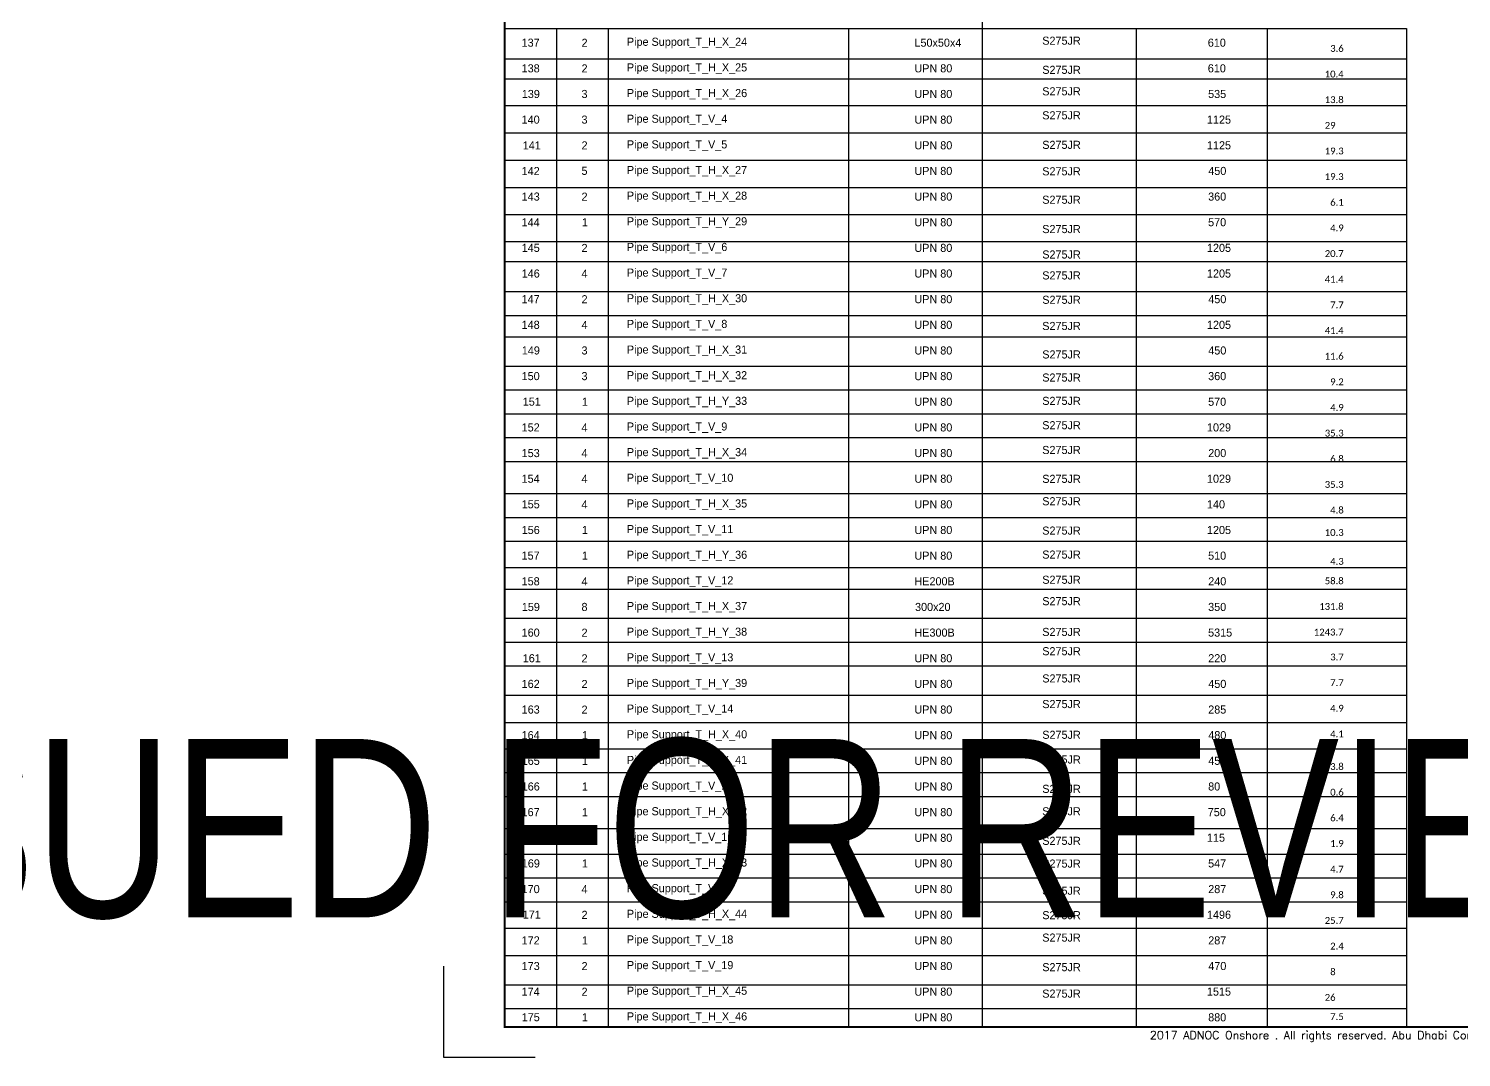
# Model space of a CAD drawing. Header units: millimetres. Extents: x 0 to 16187, y -20471 to 6290.
# Drawn here: x 5424 to 6130, y 0 to 508 of the extents above; entities that cross this region are included whole.
import ezdxf
from ezdxf.enums import TextEntityAlignment as Align

# ---------------------------------------------------------------- set-up
doc = ezdxf.new("R2018")
doc.units = ezdxf.units.MM
doc.layers.add('BORDER1', color=3, linetype='Continuous')
doc.layers.add('BORDER2', color=7, linetype='Continuous')
doc.styles.add('MtXpl_Calibri', font='', dxfattribs={"height": 0.2})
doc.styles.add('MtXpl_Century_Gothic1', font='', dxfattribs={"height": 0.2})
doc.styles.add('ROMANC', font='ROMANC', dxfattribs={"height": 5})
doc.styles.add('ROMANS', font='ROMANS.shx', dxfattribs={"width": 0.8})
doc.styles.add('ROMANT', font='ROMANT', dxfattribs={"height": 4})
doc.styles.get('MtXpl_Calibri').set_extended_font_data('Calibri')
doc.styles.get('MtXpl_Century_Gothic1').set_extended_font_data('Century Gothic')

# ---------------------------------------------------------------- blocks, each defined once
blk = doc.blocks.new('*U609')
at = {"layer": 'BORDER1', "color": 154, "true_color": 0x1859a9, "const_width": 1}
blk.add_lwpolyline([(1.81, 811), (1144, 811), (1144, 0), (0, 0), (0, 811)], close=True, dxfattribs=at)
at = {"layer": 'BORDER2'}
blk.add_lwpolyline([(15, -15), (-30, -15), (-30, 30)], dxfattribs=at)
at = {"layer": 'BORDER2', "color": 154, "true_color": 0x1859a9, "style": 'ROMANS'}
blk.add_text('2017 ADNOC Onshore . All rights reserved. Abu Dhabi Company for Onshore Petroleum Operations Ltd. Restricted Circulation', height=4, dxfattribs=at).set_placement((489.5, -2), align=Align.TOP_CENTER)
at = {"layer": 'BORDER2', "flags": 8}
for tag, height, style, p in [('REV-A', 3.24, 'ROMANS', (986.93, 140.25)), ('RE-A', 8.06, 'ROMANT', (1084.63, 7.17))]:
    blk.add_attdef(tag, text='', height=height, dxfattribs=dict(at, style=style)).set_placement(p, align=Align.CENTER)
at = {"layer": 'BORDER2', "style": 'ROMANS', "width": 3.830216}
blk.add_attdef('DATE-A', text='', height=3.24, dxfattribs=at).set_placement((995.51, 140.25), (1008.51, 140.25), align=Align.FIT)
at = {"layer": 'BORDER2'}
for tag, height, style, p in [('DRN-A', 3.24, 'ROMANS', (1018.38, 140.25)), ('CHD-A', 3.24, 'ROMANS', (1032.35, 140.25)), ('APD-A', 3.24, 'ROMANS', (1046.64, 140.25)), ('CONS_CONT_VEND', 4.2, 'ROMANC', (1061.39, 72.83))]:
    blk.add_attdef(tag, text='', height=height, dxfattribs=dict(at, style=style)).set_placement(p, align=Align.CENTER)
at = {"layer": 'BORDER2', "style": 'ROMANS', "width": 0.8}
for tag, p, height in [('1:X', (997.23, 122.55), 3.5), ('LOC', (1042.74, 122.55), 3.5), ('PROJ_NO', (1118.64, 122.55), 3.5), ('CONS_DRG_NO', (1011, 63), 3)]:
    blk.add_attdef(tag, p, '', height=height, dxfattribs=at)
at = {"layer": 'BORDER2', "lineweight": 30, "width": 0.8, "flags": 104}
blk.add_attdef('COMMENTS-A', text='', height=2.2, dxfattribs=at).set_placement((1055.21, 142.07), align=Align.MIDDLE_LEFT)
at = {"layer": 'BORDER2', "style": 'ROMANS', "width": 0.8}
for tag, p in [('PROJECT_TITLE_1', (1061.07, 55.35)), ('PROJECT_TITLE_2', (1061.07, 49.3))]:
    blk.add_attdef(tag, text='', height=3.5, dxfattribs=at).set_placement(p, align=Align.MIDDLE)
at = {"layer": 'BORDER2', "style": 'ROMANT', "width": 0.8}
for tag, p in [('DRG_TITLE_1', (1061.07, 36.31)), ('DRG_TITLE_2', (1061.07, 28.31)), ('DRG_TITLE_3', (1061.07, 20.31))]:
    blk.add_attdef(tag, text='', height=5, dxfattribs=at).set_placement(p, align=Align.CENTER)
at = {"layer": 'BORDER2', "style": 'ROMANT'}
for tag, p in [('AR', (995, 7.17)), ('PA', (1011.74, 7.17)), ('DC', (1028.45, 7.17)), ('TS', (1120.84, 7.17))]:
    blk.add_attdef(tag, p, '', height=8.06, dxfattribs=at)
for tag, p in [('SRNO', (1074.7, 7.17)), ('SH', (1115.8, 7.18))]:
    blk.add_attdef(tag, text='', height=8.06, dxfattribs=at).set_placement(p, align=Align.RIGHT)
at = {"layer": 'BORDER2', "style": 'ROMANS', "flags": 2}
blk.add_attdef('TB_VERSION', text='', height=2, dxfattribs=at).set_placement((1, -1), align=Align.TOP_LEFT)

msp = doc.modelspace()

# ---------------------------------------------------------------- linework, layer by layer
for p, q in [((5893.81671, 826), (5893.81671, 15)), ((5658.3985, 507.63067), (5658.3985, 15)), ((5658.3985, 507.63067), (6103.11769, 507.63067)), ((5658.3985, 507.63067), (6103.11769, 507.63067)), ((5658.3985, 507.63067), (6103.11769, 507.63067)), ((5683.86454, 507.63067), (5683.86454, 15)), ((5709.33058, 507.63067), (5709.33058, 15)), ((5827.84327, 507.63067), (5827.84327, 15)), ((5969.72503, 507.63067), (5969.72503, 15)), ((6034.33997, 507.63067), (6034.33997, 15)), ((6103.11769, 507.63067), (6103.11769, 15)), ((5658.3985, 492.73544), (6103.11769, 492.73544)), ((5658.3985, 482.88537), (6103.11769, 482.88537)), ((5658.3985, 469.67185), (6103.11769, 469.67185)), ((5658.3985, 456.2181), (6103.11769, 456.2181)), ((5658.3985, 442.76434), (6103.11769, 442.76434)), ((5658.3985, 429.31058), (6103.11769, 429.31058)), ((5658.3985, 415.85682), (6103.11769, 415.85682)), ((5658.3985, 402.64331), (6103.11769, 402.64331)), ((5658.3985, 392.79324), (6103.11769, 392.79324)), ((5658.3985, 377.89801), (6103.11769, 377.89801)), ((5658.3985, 366.12597), (6103.11769, 366.12597)), ((5658.3985, 355.55516), (6103.11769, 355.55516)), ((5658.3985, 341.14042), (6103.11769, 341.14042)), ((5658.3985, 329.36838), (6103.11769, 329.36838)), ((5658.3985, 317.59635), (6103.11769, 317.59635)), ((5658.3985, 305.82431), (6103.11769, 305.82431)), ((5658.3985, 294.05227), (6103.11769, 294.05227)), ((5658.3985, 278.19606), (6103.11769, 278.19606)), ((5658.3985, 266.42402), (6103.11769, 266.42402)), ((5658.3985, 254.65198), (6103.11769, 254.65198)), ((5658.3985, 241.67872), (6103.11769, 241.67872)), ((5658.3985, 231.10791), (6103.11769, 231.10791)), ((5658.3985, 216.69317), (6103.11769, 216.69317)), ((5658.3985, 204.92113), (6103.11769, 204.92113)), ((5658.3985, 193.14909), (6103.11769, 193.14909)), ((5658.3985, 178.73435), (6103.11769, 178.73435)), ((5658.3985, 165.23508), (6103.11769, 165.23508)), ((5658.3985, 152.26181), (6103.11769, 152.26181)), ((5658.3985, 140.48978), (6103.11769, 140.48978)), ((5658.3985, 128.71774), (6103.11769, 128.71774)), ((5658.3985, 112.86152), (6103.11769, 112.86152)), ((5658.3985, 100.29983), (6103.11769, 100.29983)), ((5658.3985, 88.52779), (6103.11769, 88.52779)), ((5658.3985, 76.75576), (6103.11769, 76.75576)), ((5658.3985, 63.78249), (6103.11769, 63.78249)), ((5658.3985, 50.28322), (6103.11769, 50.28322)), ((5658.3985, 35.86848), (6103.11769, 35.86848)), ((5658.3985, 24.09644), (6103.11769, 24.09644)), ((5658.3985, 15), (6103.11769, 15))]:
    msp.add_line(p, q)
at = {"color": 0, "linetype": 'ByBlock', "lineweight": -2}
msp.add_line((5658.3985, 507.63067), (6103.11769, 507.63067), dxfattribs=at)

# ---------------------------------------------------------------- block references
at = {"layer": 'BORDER1'}
ref = msp.add_blockref('*U609', (4219.62903, 15), dxfattribs=at)
lines = msp.add_mtext('\\W0.80000;ISSUED FOR REVIEW\\P', dxfattribs={"layer": 'BORDER2', "insert": (5274.839, 157.07443), "char_height": 88, "attachment_point": 1})
ref.add_attrib('COMMENTS-A', '', (5274.839, 157.07443), dxfattribs={"flags": 104}).embed_mtext(lines)
msp.add_blockref('*U609', (5658.3985, 15), dxfattribs=at)

# ---------------------------------------------------------------- texts
at = {"color": 0}
for s, height, style, p in [('137', 3.9884, 'MtXpl_Century_Gothic1', (5666.70593, 498.70773)), ('2', 3.9884, 'MtXpl_Century_Gothic1', (5696.26017, 498.65757)), ('Pipe Support_T_H_X_24', 3.9884, 'MtXpl_Century_Gothic1', (5718.63426, 499.15917)), ('L50x50x4', 3.9884, 'MtXpl_Century_Gothic1', (5860.44335, 498.70773)), ('S275JR', 3.9884, 'MtXpl_Century_Gothic1', (5923.48327, 499.69469)), ('610', 3.9884, 'MtXpl_Century_Gothic1', (6005.11757, 498.70773)), ('3.6', 3.3748, 'MtXpl_Calibri', (6065.48864, 496.19311)), ('138', 3.9884, 'MtXpl_Century_Gothic1', (5666.72626, 486.05144)), ('2', 3.9884, 'MtXpl_Century_Gothic1', (5696.26017, 486.00128)), ('Pipe Support_T_H_X_25', 3.9884, 'MtXpl_Century_Gothic1', (5718.63426, 486.50288)), ('UPN 80', 3.9884, 'MtXpl_Century_Gothic1', (5860.42979, 486.05144)), ('S275JR', 3.9884, 'MtXpl_Century_Gothic1', (5923.48327, 485.31215)), ('610', 3.9884, 'MtXpl_Century_Gothic1', (6005.11757, 486.05144)), ('10.4', 3.3748, 'MtXpl_Calibri', (6062.79399, 483.53682)), ('139', 3.9884, 'MtXpl_Century_Gothic1', (5666.80625, 473.39516)), ('3', 3.9884, 'MtXpl_Century_Gothic1', (5696.25068, 473.39516)), ('Pipe Support_T_H_X_26', 3.9884, 'MtXpl_Century_Gothic1', (5718.63426, 473.8466)), ('UPN 80', 3.9884, 'MtXpl_Century_Gothic1', (5860.42979, 473.39516)), ('S275JR', 3.9884, 'MtXpl_Century_Gothic1', (5923.48327, 474.71434)), ('535', 3.9884, 'MtXpl_Century_Gothic1', (6005.26669, 473.39516)), ('13.8', 3.3748, 'MtXpl_Calibri', (6062.79399, 470.88054)), ('S275JR', 3.9884, 'MtXpl_Century_Gothic1', (5923.48327, 462.87183)), ('140', 3.9884, 'MtXpl_Century_Gothic1', (5666.72084, 460.73887)), ('3', 3.9884, 'MtXpl_Century_Gothic1', (5696.25068, 460.73887)), ('Pipe Support_T_V_4', 3.9884, 'MtXpl_Century_Gothic1', (5718.63426, 461.19031)), ('UPN 80', 3.9884, 'MtXpl_Century_Gothic1', (5860.42979, 460.73887)), ('1125', 3.9884, 'MtXpl_Century_Gothic1', (6004.70273, 460.73887)), ('29', 3.3748, 'MtXpl_Calibri', (6062.79399, 458.22425)), ('Pipe Support_T_V_5', 3.9884, 'MtXpl_Century_Gothic1', (5718.63426, 448.53402)), ('S275JR', 3.9884, 'MtXpl_Century_Gothic1', (5923.48327, 448.29534)), ('141', 3.9884, 'MtXpl_Century_Gothic1', (5667.26447, 448.03242)), ('2', 3.9884, 'MtXpl_Century_Gothic1', (5696.26017, 448.03242)), ('UPN 80', 3.9884, 'MtXpl_Century_Gothic1', (5860.42979, 448.08258)), ('1125', 3.9884, 'MtXpl_Century_Gothic1', (6004.70273, 448.08258)), ('19.3', 3.3748, 'MtXpl_Calibri', (6062.79399, 445.56796)), ('142', 3.9884, 'MtXpl_Century_Gothic1', (5666.73304, 435.37614)), ('5', 3.9884, 'MtXpl_Century_Gothic1', (5696.25068, 435.47646)), ('Pipe Support_T_H_X_27', 3.9884, 'MtXpl_Century_Gothic1', (5718.63426, 435.87774)), ('UPN 80', 3.9884, 'MtXpl_Century_Gothic1', (5860.42979, 435.4263)), ('S275JR', 3.9884, 'MtXpl_Century_Gothic1', (5923.48327, 435.23295)), ('450', 3.9884, 'MtXpl_Century_Gothic1', (6005.35074, 435.4263)), ('19.3', 3.3748, 'MtXpl_Calibri', (6062.79399, 432.91168)), ('143', 3.9884, 'MtXpl_Century_Gothic1', (5666.73846, 422.77001)), ('2', 3.9884, 'MtXpl_Century_Gothic1', (5696.26017, 422.71985)), ('Pipe Support_T_H_X_28', 3.9884, 'MtXpl_Century_Gothic1', (5718.63426, 423.22145)), ('UPN 80', 3.9884, 'MtXpl_Century_Gothic1', (5860.42979, 422.77001)), ('S275JR', 3.9884, 'MtXpl_Century_Gothic1', (5923.48327, 421.21208)), ('360', 3.9884, 'MtXpl_Century_Gothic1', (6005.29652, 422.77001)), ('6.1', 3.3748, 'MtXpl_Calibri', (6065.48864, 420.25539)), ('144', 3.9884, 'MtXpl_Century_Gothic1', (5666.70593, 410.06356)), ('1', 3.9884, 'MtXpl_Century_Gothic1', (5696.47979, 410.11372)), ('Pipe Support_T_H_Y_29', 3.9884, 'MtXpl_Century_Gothic1', (5718.63426, 410.56516)), ('UPN 80', 3.9884, 'MtXpl_Century_Gothic1', (5860.42979, 410.11372)), ('S275JR', 3.9884, 'MtXpl_Century_Gothic1', (5923.48327, 406.73539)), ('570', 3.9884, 'MtXpl_Century_Gothic1', (6005.26669, 410.11372)), ('4.9', 3.3748, 'MtXpl_Calibri', (6065.48864, 407.5991)), ('145', 3.9884, 'MtXpl_Century_Gothic1', (5666.75338, 397.45744)), ('2', 3.9884, 'MtXpl_Century_Gothic1', (5696.26017, 397.40728)), ('Pipe Support_T_V_6', 3.9884, 'MtXpl_Century_Gothic1', (5718.63426, 397.90888)), ('UPN 80', 3.9884, 'MtXpl_Century_Gothic1', (5860.42979, 397.45744)), ('S275JR', 3.9884, 'MtXpl_Century_Gothic1', (5923.48327, 394.19814)), ('1205', 3.9884, 'MtXpl_Century_Gothic1', (6004.70273, 397.45744)), ('20.7', 3.3748, 'MtXpl_Calibri', (6062.79399, 394.94282)), ('146', 3.9884, 'MtXpl_Century_Gothic1', (5666.75338, 384.80115)), ('4', 3.9884, 'MtXpl_Century_Gothic1', (5696.24525, 384.75099)), ('Pipe Support_T_V_7', 3.9884, 'MtXpl_Century_Gothic1', (5718.63426, 385.25259)), ('UPN 80', 3.9884, 'MtXpl_Century_Gothic1', (5860.42979, 384.80115)), ('1205', 3.9884, 'MtXpl_Century_Gothic1', (6004.70273, 384.80115)), ('S275JR', 3.9884, 'MtXpl_Century_Gothic1', (5923.48327, 383.86149)), ('41.4', 3.3748, 'MtXpl_Calibri', (6062.79399, 382.28653)), ('147', 3.9884, 'MtXpl_Century_Gothic1', (5666.70593, 372.14486)), ('2', 3.9884, 'MtXpl_Century_Gothic1', (5696.26017, 372.0947)), ('Pipe Support_T_H_X_30', 3.9884, 'MtXpl_Century_Gothic1', (5718.63426, 372.5963)), ('UPN 80', 3.9884, 'MtXpl_Century_Gothic1', (5860.42979, 372.14486)), ('S275JR', 3.9884, 'MtXpl_Century_Gothic1', (5923.48327, 371.84134)), ('450', 3.9884, 'MtXpl_Century_Gothic1', (6005.35074, 372.14486)), ('7.7', 3.3748, 'MtXpl_Calibri', (6065.48864, 369.63024)), ('148', 3.9884, 'MtXpl_Century_Gothic1', (5666.72626, 359.48858)), ('4', 3.9884, 'MtXpl_Century_Gothic1', (5696.24525, 359.43842)), ('Pipe Support_T_V_8', 3.9884, 'MtXpl_Century_Gothic1', (5718.63426, 359.94002)), ('UPN 80', 3.9884, 'MtXpl_Century_Gothic1', (5860.42979, 359.48858)), ('S275JR', 3.9884, 'MtXpl_Century_Gothic1', (5923.48327, 358.92438)), ('1205', 3.9884, 'MtXpl_Century_Gothic1', (6004.70273, 359.48858)), ('41.4', 3.3748, 'MtXpl_Calibri', (6062.79399, 356.97396)), ('149', 3.9884, 'MtXpl_Century_Gothic1', (5666.80625, 346.83229)), ('3', 3.9884, 'MtXpl_Century_Gothic1', (5696.25068, 346.83229)), ('Pipe Support_T_H_X_31', 3.9884, 'MtXpl_Century_Gothic1', (5718.63426, 347.28373)), ('UPN 80', 3.9884, 'MtXpl_Century_Gothic1', (5860.42979, 346.83229)), ('S275JR', 3.9884, 'MtXpl_Century_Gothic1', (5923.48327, 344.86982)), ('450', 3.9884, 'MtXpl_Century_Gothic1', (6005.35074, 346.83229)), ('11.6', 3.3748, 'MtXpl_Calibri', (6062.79399, 344.31767)), ('150', 3.9884, 'MtXpl_Century_Gothic1', (5666.72084, 334.176)), ('3', 3.9884, 'MtXpl_Century_Gothic1', (5696.25068, 334.176)), ('Pipe Support_T_H_X_32', 3.9884, 'MtXpl_Century_Gothic1', (5718.63426, 334.62744)), ('UPN 80', 3.9884, 'MtXpl_Century_Gothic1', (5860.42979, 334.176)), ('S275JR', 3.9884, 'MtXpl_Century_Gothic1', (5923.48327, 333.47005)), ('360', 3.9884, 'MtXpl_Century_Gothic1', (6005.29652, 334.176)), ('9.2', 3.3748, 'MtXpl_Calibri', (6065.48864, 331.66138)), ('151', 3.9884, 'MtXpl_Century_Gothic1', (5667.26447, 321.56988)), ('1', 3.9884, 'MtXpl_Century_Gothic1', (5696.47979, 321.51972)), ('Pipe Support_T_H_Y_33', 3.9884, 'MtXpl_Century_Gothic1', (5718.63426, 321.97116)), ('UPN 80', 3.9884, 'MtXpl_Century_Gothic1', (5860.42979, 321.51972)), ('S275JR', 3.9884, 'MtXpl_Century_Gothic1', (5923.48327, 321.96252)), ('570', 3.9884, 'MtXpl_Century_Gothic1', (6005.26669, 321.51972)), ('4.9', 3.3748, 'MtXpl_Calibri', (6065.48864, 319.0051)), ('152', 3.9884, 'MtXpl_Century_Gothic1', (5666.73304, 308.86343)), ('4', 3.9884, 'MtXpl_Century_Gothic1', (5696.24525, 308.81327)), ('Pipe Support_T_V_9', 3.9884, 'MtXpl_Century_Gothic1', (5718.63426, 309.31487)), ('UPN 80', 3.9884, 'MtXpl_Century_Gothic1', (5860.42979, 308.86343)), ('S275JR', 3.9884, 'MtXpl_Century_Gothic1', (5923.48327, 309.93737)), ('1029', 3.9884, 'MtXpl_Century_Gothic1', (6004.70273, 308.86343)), ('35.3', 3.3748, 'MtXpl_Calibri', (6062.79399, 306.34881)), ('153', 3.9884, 'MtXpl_Century_Gothic1', (5666.73846, 296.20714)), ('4', 3.9884, 'MtXpl_Century_Gothic1', (5696.24525, 296.15698)), ('Pipe Support_T_H_X_34', 3.9884, 'MtXpl_Century_Gothic1', (5718.63426, 296.65858)), ('UPN 80', 3.9884, 'MtXpl_Century_Gothic1', (5860.42979, 296.20714)), ('S275JR', 3.9884, 'MtXpl_Century_Gothic1', (5923.48327, 297.727)), ('200', 3.9884, 'MtXpl_Century_Gothic1', (6005.32634, 296.20714)), ('6.8', 3.3748, 'MtXpl_Calibri', (6065.48864, 293.69252)), ('154', 3.9884, 'MtXpl_Century_Gothic1', (5666.70593, 283.55086)), ('4', 3.9884, 'MtXpl_Century_Gothic1', (5696.24525, 283.5007)), ('Pipe Support_T_V_10', 3.9884, 'MtXpl_Century_Gothic1', (5718.63426, 284.0023)), ('UPN 80', 3.9884, 'MtXpl_Century_Gothic1', (5860.42979, 283.55086)), ('S275JR', 3.9884, 'MtXpl_Century_Gothic1', (5923.48327, 283.4787)), ('1029', 3.9884, 'MtXpl_Century_Gothic1', (6004.70273, 283.55086)), ('35.3', 3.3748, 'MtXpl_Calibri', (6062.79399, 281.03624)), ('S275JR', 3.9884, 'MtXpl_Century_Gothic1', (5923.48327, 272.42154)), ('155', 3.9884, 'MtXpl_Century_Gothic1', (5666.75338, 270.94473)), ('4', 3.9884, 'MtXpl_Century_Gothic1', (5696.24525, 270.84441)), ('Pipe Support_T_H_X_35', 3.9884, 'MtXpl_Century_Gothic1', (5718.63426, 271.34601)), ('UPN 80', 3.9884, 'MtXpl_Century_Gothic1', (5860.42979, 270.89457)), ('140', 3.9884, 'MtXpl_Century_Gothic1', (6004.70273, 270.89457)), ('4.8', 3.3748, 'MtXpl_Calibri', (6065.48864, 268.37995)), ('156', 3.9884, 'MtXpl_Century_Gothic1', (5666.75338, 258.23828)), ('1', 3.9884, 'MtXpl_Century_Gothic1', (5696.47979, 258.23828)), ('Pipe Support_T_V_11', 3.9884, 'MtXpl_Century_Gothic1', (5718.63426, 258.68972)), ('UPN 80', 3.9884, 'MtXpl_Century_Gothic1', (5860.42979, 258.23828)), ('S275JR', 3.9884, 'MtXpl_Century_Gothic1', (5923.48327, 257.94484)), ('1205', 3.9884, 'MtXpl_Century_Gothic1', (6004.70273, 258.23828)), ('10.3', 3.3748, 'MtXpl_Calibri', (6062.79399, 257.30395)), ('157', 3.9884, 'MtXpl_Century_Gothic1', (5666.70593, 245.63216)), ('1', 3.9884, 'MtXpl_Century_Gothic1', (5696.47979, 245.582)), ('Pipe Support_T_H_Y_36', 3.9884, 'MtXpl_Century_Gothic1', (5718.63426, 246.03344)), ('UPN 80', 3.9884, 'MtXpl_Century_Gothic1', (5860.42979, 245.582)), ('S275JR', 3.9884, 'MtXpl_Century_Gothic1', (5923.48327, 246.10444)), ('510', 3.9884, 'MtXpl_Century_Gothic1', (6005.26669, 245.582)), ('4.3', 3.3748, 'MtXpl_Calibri', (6065.48864, 243.06738)), ('158', 3.9884, 'MtXpl_Century_Gothic1', (5666.72626, 232.92571)), ('4', 3.9884, 'MtXpl_Century_Gothic1', (5696.24525, 232.87555)), ('Pipe Support_T_V_12', 3.9884, 'MtXpl_Century_Gothic1', (5718.63426, 233.37715)), ('HE200B', 3.9884, 'MtXpl_Century_Gothic1', (5860.44877, 232.92571)), ('S275JR', 3.9884, 'MtXpl_Century_Gothic1', (5923.48327, 233.68689)), ('240', 3.9884, 'MtXpl_Century_Gothic1', (6005.32634, 232.92571)), ('58.8', 3.3748, 'MtXpl_Calibri', (6062.79399, 233.47642)), ('S275JR', 3.9884, 'MtXpl_Century_Gothic1', (5923.48327, 223.11608)), ('159', 3.9884, 'MtXpl_Century_Gothic1', (5666.80625, 220.26942)), ('8', 3.9884, 'MtXpl_Century_Gothic1', (5696.24254, 220.26942)), ('Pipe Support_T_H_X_37', 3.9884, 'MtXpl_Century_Gothic1', (5718.63426, 220.72086)), ('300x20', 3.9884, 'MtXpl_Century_Gothic1', (5860.73347, 220.26942)), ('350', 3.9884, 'MtXpl_Century_Gothic1', (6005.29652, 220.26942)), ('131.8', 3.3748, 'MtXpl_Calibri', (6060.09934, 220.82013)), ('Pipe Support_T_H_Y_38', 3.9884, 'MtXpl_Century_Gothic1', (5718.63426, 208.06458)), ('S275JR', 3.9884, 'MtXpl_Century_Gothic1', (5923.48327, 207.93499)), ('160', 3.9884, 'MtXpl_Century_Gothic1', (5666.72084, 207.61314)), ('2', 3.9884, 'MtXpl_Century_Gothic1', (5696.26017, 207.56298)), ('HE300B', 3.9884, 'MtXpl_Century_Gothic1', (5860.44877, 207.61314)), ('5315', 3.9884, 'MtXpl_Century_Gothic1', (6005.26669, 207.61314)), ('1243.7', 3.3748, 'MtXpl_Calibri', (6057.40469, 208.16385)), ('161', 3.9884, 'MtXpl_Century_Gothic1', (5667.26447, 194.95685)), ('2', 3.9884, 'MtXpl_Century_Gothic1', (5696.26017, 194.90669)), ('Pipe Support_T_V_13', 3.9884, 'MtXpl_Century_Gothic1', (5718.63426, 195.40829)), ('UPN 80', 3.9884, 'MtXpl_Century_Gothic1', (5860.42979, 194.95685)), ('S275JR', 3.9884, 'MtXpl_Century_Gothic1', (5923.48327, 198.42209)), ('220', 3.9884, 'MtXpl_Century_Gothic1', (6005.32634, 194.95685)), ('3.7', 3.3748, 'MtXpl_Calibri', (6065.48864, 195.88202)), ('162', 3.9884, 'MtXpl_Century_Gothic1', (5666.73304, 182.30056)), ('2', 3.9884, 'MtXpl_Century_Gothic1', (5696.26017, 182.2504)), ('Pipe Support_T_H_Y_39', 3.9884, 'MtXpl_Century_Gothic1', (5718.63426, 182.752)), ('UPN 80', 3.9884, 'MtXpl_Century_Gothic1', (5860.42979, 182.30056)), ('S275JR', 3.9884, 'MtXpl_Century_Gothic1', (5923.48327, 184.99266)), ('450', 3.9884, 'MtXpl_Century_Gothic1', (6005.35074, 182.30056)), ('7.7', 3.3748, 'MtXpl_Calibri', (6065.48864, 183.22573)), ('163', 3.9884, 'MtXpl_Century_Gothic1', (5666.73846, 169.64428)), ('2', 3.9884, 'MtXpl_Century_Gothic1', (5696.26017, 169.59412)), ('Pipe Support_T_V_14', 3.9884, 'MtXpl_Century_Gothic1', (5718.63426, 170.09572)), ('UPN 80', 3.9884, 'MtXpl_Century_Gothic1', (5860.42979, 169.64428)), ('S275JR', 3.9884, 'MtXpl_Century_Gothic1', (5923.48327, 172.34315)), ('285', 3.9884, 'MtXpl_Century_Gothic1', (6005.32634, 169.64428)), ('4.9', 3.3748, 'MtXpl_Calibri', (6065.48864, 170.56944)), ('164', 3.9884, 'MtXpl_Century_Gothic1', (5666.70593, 156.98799)), ('1', 3.9884, 'MtXpl_Century_Gothic1', (5696.47979, 156.98799)), ('Pipe Support_T_H_X_40', 3.9884, 'MtXpl_Century_Gothic1', (5718.63426, 157.43943)), ('UPN 80', 3.9884, 'MtXpl_Century_Gothic1', (5860.42979, 156.98799)), ('S275JR', 3.9884, 'MtXpl_Century_Gothic1', (5923.48327, 157.18342)), ('480', 3.9884, 'MtXpl_Century_Gothic1', (6005.35074, 156.98799)), ('4.1', 3.3748, 'MtXpl_Calibri', (6065.48864, 157.91316)), ('165', 3.9884, 'MtXpl_Century_Gothic1', (5666.75338, 144.3317)), ('Pipe Support_T_H_X_41', 3.9884, 'MtXpl_Century_Gothic1', (5718.63426, 144.78314)), ('UPN 80', 3.9884, 'MtXpl_Century_Gothic1', (5860.42979, 144.3317)), ('S275JR', 3.9884, 'MtXpl_Century_Gothic1', (5923.48327, 144.9907)), ('450', 3.9884, 'MtXpl_Century_Gothic1', (6005.35074, 144.3317)), ('1', 3.9884, 'MtXpl_Century_Gothic1', (5696.47979, 144.3317)), ('3.8', 3.3748, 'MtXpl_Calibri', (6065.48864, 141.81708)), ('166', 3.9884, 'MtXpl_Century_Gothic1', (5666.75338, 131.67542)), ('1', 3.9884, 'MtXpl_Century_Gothic1', (5696.47979, 131.67542)), ('Pipe Support_T_V_15', 3.9884, 'MtXpl_Century_Gothic1', (5718.63426, 132.12686)), ('UPN 80', 3.9884, 'MtXpl_Century_Gothic1', (5860.42979, 131.67542)), ('S275JR', 3.9884, 'MtXpl_Century_Gothic1', (5923.48327, 130.51401)), ('80', 3.9884, 'MtXpl_Century_Gothic1', (6005.30465, 131.67542)), ('0.6', 3.3748, 'MtXpl_Calibri', (6065.48864, 129.1608)), ('167', 3.9884, 'MtXpl_Century_Gothic1', (5666.70593, 119.01913)), ('1', 3.9884, 'MtXpl_Century_Gothic1', (5696.47979, 119.01913)), ('Pipe Support_T_H_X_42', 3.9884, 'MtXpl_Century_Gothic1', (5718.63426, 119.47057)), ('UPN 80', 3.9884, 'MtXpl_Century_Gothic1', (5860.42979, 119.01913)), ('S275JR', 3.9884, 'MtXpl_Century_Gothic1', (5923.48327, 119.43162)), ('750', 3.9884, 'MtXpl_Century_Gothic1', (6005.09317, 119.01913)), ('6.4', 3.3748, 'MtXpl_Calibri', (6065.48864, 116.50451)), ('168', 3.9884, 'MtXpl_Century_Gothic1', (5666.72626, 106.36284)), ('2', 3.9884, 'MtXpl_Century_Gothic1', (5696.26017, 106.31268)), ('Pipe Support_T_V_16', 3.9884, 'MtXpl_Century_Gothic1', (5718.63426, 106.81428)), ('UPN 80', 3.9884, 'MtXpl_Century_Gothic1', (5860.42979, 106.36284)), ('S275JR', 3.9884, 'MtXpl_Century_Gothic1', (5923.48327, 104.85514)), ('115', 3.9884, 'MtXpl_Century_Gothic1', (6004.70273, 106.413)), ('1.9', 3.3748, 'MtXpl_Calibri', (6065.48864, 103.84822)), ('169', 3.9884, 'MtXpl_Century_Gothic1', (5666.80625, 93.70656)), ('1', 3.9884, 'MtXpl_Century_Gothic1', (5696.47979, 93.70656)), ('Pipe Support_T_H_X_43', 3.9884, 'MtXpl_Century_Gothic1', (5718.63426, 94.158)), ('UPN 80', 3.9884, 'MtXpl_Century_Gothic1', (5860.42979, 93.70656)), ('S275JR', 3.9884, 'MtXpl_Century_Gothic1', (5923.48327, 93.61992)), ('547', 3.9884, 'MtXpl_Century_Gothic1', (6005.26669, 93.70656)), ('4.7', 3.3748, 'MtXpl_Calibri', (6065.48864, 91.19194)), ('170', 3.9884, 'MtXpl_Century_Gothic1', (5666.72084, 81.05027)), ('4', 3.9884, 'MtXpl_Century_Gothic1', (5696.24525, 81.00011)), ('Pipe Support_T_V_17', 3.9884, 'MtXpl_Century_Gothic1', (5718.63426, 81.50171)), ('UPN 80', 3.9884, 'MtXpl_Century_Gothic1', (5860.42979, 81.05027)), ('287', 3.9884, 'MtXpl_Century_Gothic1', (6005.32634, 81.05027)), ('S275JR', 3.9884, 'MtXpl_Century_Gothic1', (5923.48327, 80.23853)), ('9.8', 3.3748, 'MtXpl_Calibri', (6065.48864, 78.53565)), ('171', 3.9884, 'MtXpl_Century_Gothic1', (5667.26447, 68.44414)), ('2', 3.9884, 'MtXpl_Century_Gothic1', (5696.26017, 68.34382)), ('Pipe Support_T_H_X_44', 3.9884, 'MtXpl_Century_Gothic1', (5718.63426, 68.84542)), ('UPN 80', 3.9884, 'MtXpl_Century_Gothic1', (5860.42979, 68.39398)), ('S275JR', 3.9884, 'MtXpl_Century_Gothic1', (5923.48327, 68.18465)), ('1496', 3.9884, 'MtXpl_Century_Gothic1', (6004.70273, 68.39398)), ('25.7', 3.3748, 'MtXpl_Calibri', (6062.79399, 65.87936)), ('172', 3.9884, 'MtXpl_Century_Gothic1', (5666.73304, 55.7377)), ('1', 3.9884, 'MtXpl_Century_Gothic1', (5696.47979, 55.7377)), ('Pipe Support_T_V_18', 3.9884, 'MtXpl_Century_Gothic1', (5718.63426, 56.18914)), ('UPN 80', 3.9884, 'MtXpl_Century_Gothic1', (5860.42979, 55.7377)), ('S275JR', 3.9884, 'MtXpl_Century_Gothic1', (5923.48327, 57.10227)), ('287', 3.9884, 'MtXpl_Century_Gothic1', (6005.32634, 55.7377)), ('2.4', 3.3748, 'MtXpl_Calibri', (6065.48864, 53.22308)), ('173', 3.9884, 'MtXpl_Century_Gothic1', (5666.73846, 43.08141)), ('2', 3.9884, 'MtXpl_Century_Gothic1', (5696.26017, 43.03125)), ('Pipe Support_T_V_19', 3.9884, 'MtXpl_Century_Gothic1', (5718.63426, 43.53285)), ('UPN 80', 3.9884, 'MtXpl_Century_Gothic1', (5860.42979, 43.08141)), ('S275JR', 3.9884, 'MtXpl_Century_Gothic1', (5923.48327, 42.52579)), ('470', 3.9884, 'MtXpl_Century_Gothic1', (6005.35074, 43.08141)), ('8', 3.3748, 'MtXpl_Calibri', (6065.48864, 40.56679)), ('174', 3.9884, 'MtXpl_Century_Gothic1', (5666.70593, 30.42512)), ('2', 3.9884, 'MtXpl_Century_Gothic1', (5696.26017, 30.37496)), ('Pipe Support_T_H_X_45', 3.9884, 'MtXpl_Century_Gothic1', (5718.63426, 30.87656)), ('UPN 80', 3.9884, 'MtXpl_Century_Gothic1', (5860.42979, 30.42512)), ('S275JR', 3.9884, 'MtXpl_Century_Gothic1', (5923.48327, 29.46339)), ('1515', 3.9884, 'MtXpl_Century_Gothic1', (6004.70273, 30.47528)), ('26', 3.3748, 'MtXpl_Calibri', (6062.79399, 27.9105)), ('175', 3.9884, 'MtXpl_Century_Gothic1', (5666.75338, 17.819)), ('1', 3.9884, 'MtXpl_Century_Gothic1', (5696.47979, 17.76884)), ('Pipe Support_T_H_X_46', 3.9884, 'MtXpl_Century_Gothic1', (5718.63426, 18.22028)), ('UPN 80', 3.9884, 'MtXpl_Century_Gothic1', (5860.42979, 17.76884)), ('880', 3.9884, 'MtXpl_Century_Gothic1', (6005.30465, 17.76884)), ('7.5', 3.3748, 'MtXpl_Calibri', (6065.48864, 18.43158))]:
    msp.add_text(s, height=height, dxfattribs=dict(at, style=style)).set_placement(p)

doc.saveas('drawing.dxf')
